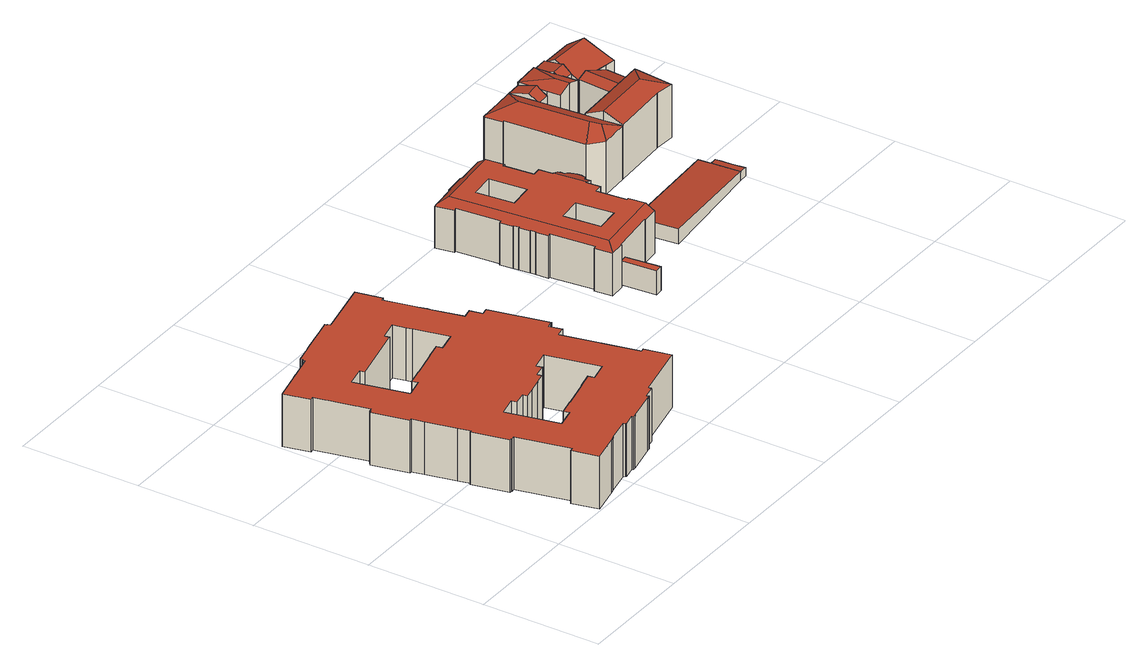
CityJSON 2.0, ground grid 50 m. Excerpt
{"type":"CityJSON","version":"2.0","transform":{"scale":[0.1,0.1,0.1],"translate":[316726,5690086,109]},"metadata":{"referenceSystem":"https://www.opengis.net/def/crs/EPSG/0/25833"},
"CityObjects":{
"building1":{"type":"Building","attributes":{"name":"Bundesverwaltungsgericht","Dachtyp_tdc":"tdcPolyFlatRoof","Gemeindeschluessel":14713000,"Dachneigung":0,"QualitaetDacherkennung":10,"Geometrietyp2DReferenz":"3000","function":"31001_3015","roofType":"1000","measuredHeight":22.49},"geometry":[{"type":"MultiSurface","lod":"2","boundaries":[[[0,1,2,3]],[[1,4,5,2]],[[4,6,7,5]],[[6,8,9,7]],[[10,11,12,13]],[[11,14,15,12]],[[14,16,17,15]],[[16,18,19,17]],[[18,20,21,19]],[[20,22,23,21]],[[22,24,25,23]],[[24,26,27,25]],[[26,28,29,27]],[[28,30,31,29]],[[30,32,33,31]],[[32,34,35,33]],[[34,36,37,35]],[[36,38,39,37]],[[38,40,41,39]],[[40,42,43,41]],[[42,44,45,43]],[[44,10,13,45]],[[8,46,47,9]],[[46,48,49,47]],[[48,50,51,49]],[[50,52,53,51]],[[52,54,55,53]],[[54,56,57,55]],[[56,58,59,57]],[[58,60,61,59]],[[60,62,63,61]],[[62,64,65,63]],[[64,66,67,65]],[[68,69,70,71]],[[69,72,73,70]],[[72,74,75,73]],[[74,76,77,75]],[[76,78,79,77]],[[78,80,81,79]],[[80,82,83,81]],[[82,84,85,83]],[[84,86,87,85]],[[86,88,89,87]],[[88,90,91,89]],[[90,92,93,91]],[[92,94,95,93]],[[94,96,97,95]],[[96,98,99,97]],[[98,100,101,99]],[[100,102,103,101]],[[102,104,105,103]],[[104,106,107,105]],[[106,108,109,107]],[[108,110,111,109]],[[110,68,71,111]],[[66,112,113,67]],[[112,114,115,113]],[[114,116,117,115]],[[116,118,119,117]],[[118,120,121,119]],[[120,122,123,121]],[[122,124,125,123]],[[124,126,127,125]],[[126,128,129,127]],[[128,130,131,129]],[[130,132,133,131]],[[132,134,135,133]],[[134,136,137,135]],[[136,138,139,137]],[[138,140,141,139]],[[140,142,143,141]],[[142,144,145,143]],[[144,146,147,145]],[[146,148,149,147]],[[148,150,151,149]],[[150,152,153,151]],[[152,154,155,153]],[[154,156,157,155]],[[156,158,159,157]],[[158,160,161,159]],[[160,162,163,161]],[[162,164,165,163]],[[164,166,167,165]],[[166,168,169,167]],[[168,170,171,169]],[[170,172,173,171]],[[172,174,175,173]],[[174,176,177,175]],[[176,178,179,177]],[[178,180,181,179]],[[180,182,183,181]],[[182,184,185,183]],[[184,186,187,185]],[[184,182,180,178,176,174,172,170,168,166,164,162,160,158,156,154,152,150,148,146,144,142,140,138,136,134,132,130,128,126,124,122,120,118,116,114,112,66,64,62,60,58,56,54,52,50,48,46,8,6,4,1,0,188,189,190,191,192,193,194,195,196,197,198,199,200,201,202,203,204,205,206,207,208,209,210,211,186],[68,110,108,106,104,102,100,98,96,94,92,90,88,86,84,82,80,78,76,74,72,69],[10,44,42,40,38,36,34,32,30,28,26,24,22,20,18,16,14,11]],[[187,212,213,214,215,216,217,218,219,220,221,222,223,224,225,226,227,228,229,230,231,232,233,234,235,3,2,5,7,9,47,49,51,53,55,57,59,61,63,65,67,113,115,117,119,121,123,125,127,129,131,133,135,137,139,141,143,145,147,149,151,153,155,157,159,161,163,165,167,169,171,173,175,177,179,181,183,185],[13,12,15,17,19,21,23,25,27,29,31,33,35,37,39,41,43,45],[71,70,73,75,77,79,81,83,85,87,89,91,93,95,97,99,101,103,105,107,109,111]],[[186,211,212,187]],[[211,210,213,212]],[[210,209,214,213]],[[209,208,215,214]],[[208,207,216,215]],[[207,206,217,216]],[[206,205,218,217]],[[205,204,219,218]],[[204,203,220,219]],[[203,202,221,220]],[[202,201,222,221]],[[201,200,223,222]],[[200,199,224,223]],[[199,198,225,224]],[[198,197,226,225]],[[197,196,227,226]],[[196,195,228,227]],[[195,194,229,228]],[[194,193,230,229]],[[193,192,231,230]],[[192,191,232,231]],[[191,190,233,232]],[[190,189,234,233]],[[189,188,235,234]],[[188,0,3,235]]],"semantics":{"surfaces":[{"type":"WallSurface"},{"type":"RoofSurface"},{"type":"GroundSurface"}],"values":[0,0,0,0,0,0,0,0,0,0,0,0,0,0,0,0,0,0,0,0,0,0,0,0,0,0,0,0,0,0,0,0,0,0,0,0,0,0,0,0,0,0,0,0,0,0,0,0,0,0,0,0,0,0,0,0,0,0,0,0,0,0,0,0,0,0,0,0,0,0,0,0,0,0,0,0,0,0,0,0,0,0,0,0,0,0,0,0,0,0,0,0,0,1,2,0,0,0,0,0,0,0,0,0,0,0,0,0,0,0,0,0,0,0,0,0,0,0,0,0]}}]},
"building2":{"type":"Building","attributes":{"Dachtyp_tdc":"tdcPolyFlatRoof","Gemeindeschluessel":14713000,"Dachneigung":0,"QualitaetDacherkennung":54,"Geometrietyp2DReferenz":"3000","function":"31001_9998","roofType":"1000","measuredHeight":10.36},"geometry":[{"type":"MultiSurface","lod":"2","boundaries":[[[236,237,238,239]],[[237,240,241,238]],[[240,242,243,241]],[[242,244,245,243]],[[244,236,239,245]],[[244,242,240,237,236]],[[239,238,241,243,245]]],"semantics":{"surfaces":[{"type":"WallSurface"},{"type":"RoofSurface"},{"type":"GroundSurface"}],"values":[0,0,0,0,0,1,2]}}]},
"building3":{"type":"Building","attributes":{"name":"Verfassungsgerichtshof des Freistaates Sachsen und Landgericht","Dachtyp_tdc":"tdcFreeFormRoof","Gemeindeschluessel":14713000,"Dachneigung":0,"QualitaetDacherkennung":21,"Geometrietyp2DReferenz":"3000","function":"31001_3015","roofType":"5000","measuredHeight":20.36},"geometry":[{"type":"MultiSurface","lod":"2","boundaries":[[[246,247,248,249]],[[247,250,251,248]],[[250,252,253,251]],[[252,254,255,253]],[[254,256,257,255]],[[258,259,260,261]],[[259,262,263,260]],[[262,264,265,263]],[[264,258,261,265]],[[256,266,267,257]],[[266,268,269,267]],[[268,270,271,269]],[[270,272,273,271]],[[272,274,275,273]],[[274,276,277,275]],[[276,278,279,277]],[[278,280,281,279]],[[280,282,283,281]],[[282,284,285,283]],[[284,286,287,285]],[[286,288,289,287]],[[288,290,291,289]],[[290,292,293,291]],[[292,294,295,293]],[[294,296,297,295]],[[296,298,299,297]],[[298,300,301,299]],[[300,302,303,301]],[[302,304,305,303]],[[304,306,307,305]],[[306,308,309,307]],[[308,310,311,309]],[[310,312,313,311]],[[312,314,315,313]],[[314,316,317,315]],[[316,318,319,317]],[[318,320,321,319]],[[320,322,323,321]],[[322,324,325,323]],[[324,326,327,325]],[[328,329,330,331]],[[329,332,333,330]],[[332,334,335,333]],[[334,328,331,335]],[[326,336,337,327]],[[336,338,339,337]],[[338,340,341,339]],[[340,342,343,341]],[[342,344,345,343]],[[344,346,347,345]],[[346,348,349,347]],[[348,350,351,349]],[[350,352,353,351]],[[352,354,355,353]],[[354,356,357,355]],[[356,358,359,357]],[[358,360,361,359]],[[360,362,363,361]],[[362,246,249,363]],[[364,365,276,274,272,270,268,366]],[[300,298,296,294,292,290,288,286,284,282,280,278,365,364,367,368,312,310,308,306,304,302]],[[369,322,320,318,316,314,368,367]],[[358,356,354,352,350,348,346,344,342,370,371,247,246,362,360]],[[250,371,370,340,338,336,326,324,369,367,364,366,266,256,254,252],[328,334,332,329],[258,264,262,259]],[[250,247,371]],[[314,312,368]],[[324,322,369]],[[342,340,370]],[[268,266,366]],[[278,276,365]],[[249,248,251,253,255,257,267,269,271,273,275,277,279,281,283,285,287,289,291,293,295,297,299,301,303,305,307,309,311,313,315,317,319,321,323,325,327,337,339,341,343,345,347,349,351,353,355,357,359,361,363],[261,260,263,265],[331,330,333,335]]],"semantics":{"surfaces":[{"type":"WallSurface"},{"type":"RoofSurface"},{"type":"GroundSurface"}],"values":[0,0,0,0,0,0,0,0,0,0,0,0,0,0,0,0,0,0,0,0,0,0,0,0,0,0,0,0,0,0,0,0,0,0,0,0,0,0,0,0,0,0,0,0,0,0,0,0,0,0,0,0,0,0,0,0,0,0,0,1,1,1,1,1,0,0,0,0,0,0,2]}}]},
"building4":{"type":"Building","attributes":{"Gemeindeschluessel":14713000,"Geometrietyp2DReferenz":"3000","function":"31001_2461","roofType":"9999"},"children":["building4-1","building4-2","building4-3"]},
"building4-1":{"type":"BuildingPart","attributes":{"Dachtyp_tdc":"tdcPolyFlatRoof","Dachneigung":5.25,"QualitaetDacherkennung":74,"Geometrietyp2DReferenz":"3000","roofType":"2100","measuredHeight":3.8},"parents":["building4"],"geometry":[{"type":"MultiSurface","lod":"2","boundaries":[[[372,373,374,375]],[[373,376,377,374]],[[376,378,379,377]],[[378,380,381,379]],[[382,372,375,383]],[[382,380,378,376,373,372]],[[375,374,377,379,381,383]],[[383,381,380,382]]],"semantics":{"surfaces":[{"type":"WallSurface"},{"type":"RoofSurface"},{"type":"GroundSurface"},{"type":"ClosureSurface"}],"values":[0,0,0,0,0,1,2,3]}}]},
"building4-2":{"type":"BuildingPart","attributes":{"Dachtyp_tdc":"tdcPolyFlatRoof","Dachneigung":2.95,"QualitaetDacherkennung":66,"Geometrietyp2DReferenz":"3000","roofType":"2100","measuredHeight":6.39},"parents":["building4"],"geometry":[{"type":"MultiSurface","lod":"2","boundaries":[[[384,385,386]],[[384,387,388,385]],[[387,389,382,383,388]],[[390,391,392,381,380]],[[391,393,394,392]],[[393,395,396,394]],[[395,397,398,396]],[[397,399,400,398]],[[399,401,402,403,400]],[[401,399,397,395,393,391,390,389,387,384,404]],[[405,385,388,383,381,392,394,396,398,400,403]],[[384,386,406,404]],[[386,385,405,406]],[[380,382,389,390]],[[380,381,383,382]],[[406,402,401,404]],[[406,405,403,402]]],"semantics":{"surfaces":[{"type":"WallSurface"},{"type":"RoofSurface"},{"type":"GroundSurface"},{"type":"ClosureSurface"}],"values":[0,0,0,0,0,0,0,0,0,1,2,0,3,0,3,0,3]}}]},
"building4-3":{"type":"BuildingPart","attributes":{"Dachtyp_tdc":"tdcPolyFlatRoof","Dachneigung":2.86,"QualitaetDacherkennung":75,"Geometrietyp2DReferenz":"3000","roofType":"2100","measuredHeight":5.62},"parents":["building4"],"geometry":[{"type":"MultiSurface","lod":"2","boundaries":[[[405,403,407,408,385]],[[402,409,407,403]],[[409,410,408,407]],[[410,386,385,408]],[[410,409,402,406,386]],[[405,385,386,406]],[[403,405,406,402]]],"semantics":{"surfaces":[{"type":"GroundSurface"},{"type":"WallSurface"},{"type":"RoofSurface"},{"type":"ClosureSurface"}],"values":[0,1,1,1,2,3,3]}}]},
"building5":{"type":"Building","attributes":{"Gemeindeschluessel":14713000,"Geometrietyp2DReferenz":"3000","function":"31001_9998","roofType":"9999"},"children":["building5-1","building5-2","building5-3","building5-4","building5-5","building5-6","building5-7"]},
"building5-1":{"type":"BuildingPart","attributes":{"Dachtyp_tdc":"tdcHipAndGableRoof","Dachneigung":23.7,"QualitaetDacherkennung":68,"Geometrietyp2DReferenz":"3000","roofType":"5000","measuredHeight":26.6},"parents":["building5"],"geometry":[{"type":"MultiSurface","lod":"2","boundaries":[[[411,412,413,414,415,416]],[[417,418,419,420,421]],[[418,422,423,419]],[[422,424,425,423]],[[424,426,427,425]],[[426,428,429,430,427]],[[422,418,417,431,432]],[[431,412,411,433,432]],[[433,428,426,424,422,432]],[[430,434,415,414,435,436,420,419,423,425,427]],[[437,429,428,433]],[[434,430,429,437]],[[411,416,437,433]],[[434,437,416,415]],[[431,438,439,413,412]],[[438,436,435,439]],[[439,435,414,413]],[[417,421,438,431]],[[436,438,421,420]]],"semantics":{"surfaces":[{"type":"WallSurface"},{"type":"RoofSurface"},{"type":"GroundSurface"},{"type":"ClosureSurface"}],"values":[0,0,0,0,0,0,1,1,1,2,0,3,0,3,0,3,3,0,3]}}]},
"building5-2":{"type":"BuildingPart","attributes":{"Dachtyp_tdc":"tdcGableRoof","Dachneigung":17.23,"QualitaetDacherkennung":46,"Geometrietyp2DReferenz":"3000","roofType":"3100","measuredHeight":25.13},"parents":["building5"],"geometry":[{"type":"MultiSurface","lod":"2","boundaries":[[[440,441,442,443]],[[444,445,446,447,448]],[[449,450,445,444]],[[440,443,447,446]],[[451,452,453,442,441,454,455]],[[449,456,451,455,457,450]],[[455,454,457]],[[457,454,441,440,450]],[[443,442,453,458]],[[452,451,456]],[[458,453,452,456,449]],[[450,440,446,445]],[[444,448,458,449]],[[448,447,443,458]]],"semantics":{"surfaces":[{"type":"WallSurface"},{"type":"GroundSurface"},{"type":"RoofSurface"},{"type":"ClosureSurface"}],"values":[0,1,0,0,2,2,0,3,0,0,3,3,3,3]}}]},
"building5-3":{"type":"BuildingPart","attributes":{"Dachtyp_tdc":"tdcFreeFormRoof","Dachneigung":12.55,"QualitaetDacherkennung":43,"Geometrietyp2DReferenz":"3000","roofType":"5000","measuredHeight":24.71},"parents":["building5"],"geometry":[{"type":"MultiSurface","lod":"2","boundaries":[[[459,460,461,462]],[[460,463,464,465,466,461]],[[467,468,469,470,471]],[[472,473,474,463,460,459,475,476]],[[476,477,478,468,467,479,472]],[[480,481,462,461,466,482,470,469]],[[483,473,472]],[[474,464,463]],[[482,466,465,484]],[[484,465,464,474,473,483]],[[479,483,472]],[[482,484,471,470]],[[467,471,484,483,479]],[[480,469,468,478]],[[485,477,476]],[[481,480,478,477,485]],[[475,485,476]],[[459,462,481,485,475]]],"semantics":{"surfaces":[{"type":"WallSurface"},{"type":"RoofSurface"},{"type":"GroundSurface"},{"type":"ClosureSurface"}],"values":[0,0,0,1,1,2,0,0,3,3,0,3,3,3,0,3,0,3]}}]},
"building5-4":{"type":"BuildingPart","attributes":{"Dachtyp_tdc":"tdcGableRoof","Dachneigung":24.35,"QualitaetDacherkennung":21,"Geometrietyp2DReferenz":"3000","roofType":"3100","measuredHeight":25.52},"parents":["building5"],"geometry":[{"type":"MultiSurface","lod":"2","boundaries":[[[486,471,470,487]],[[465,488,489,466]],[[488,490,491,489]],[[490,492,493,491]],[[492,494,495,496,493]],[[497,492,498,499,500,473,483,479,501,502,503,504]],[[464,474,500,499,505]],[[465,464,505,488]],[[488,505,499,498,490]],[[486,502,501,467,471]],[[490,498,492]],[[492,497,494]],[[496,506,487,470,482,466,489,491,493]],[[507,495,494]],[[506,496,495,507,508]],[[487,506,508,486]],[[466,482,484,465]],[[482,470,471,484]],[[500,474,473]],[[479,467,501]],[[473,474,464,465,484,483]],[[483,484,471,467,479]],[[507,494,497,504]],[[508,507,504,503]],[[486,508,503,502]]],"semantics":{"surfaces":[{"type":"WallSurface"},{"type":"RoofSurface"},{"type":"GroundSurface"},{"type":"ClosureSurface"}],"values":[0,0,0,0,0,1,1,0,0,0,0,0,2,0,3,3,3,3,0,0,3,3,0,3,3]}}]},
"building5-5":{"type":"BuildingPart","attributes":{"Dachtyp_tdc":"tdcHipAndGableRoof","Dachneigung":16.62,"QualitaetDacherkennung":47,"Geometrietyp2DReferenz":"3000","roofType":"5000","measuredHeight":25.99},"parents":["building5"],"geometry":[{"type":"MultiSurface","lod":"2","boundaries":[[[509,510,511,512]],[[510,513,514,511]],[[513,515,449,444,514]],[[516,517,518,447,443]],[[517,519,459,462,518]],[[520,509,512,469,468]],[[519,517,516,521,522]],[[521,452,456,515,513,510,522]],[[510,509,520,523,477,485,475,519,522]],[[512,511,514,444,448,447,518,462,481,480,469]],[[453,452,521]],[[456,449,515]],[[458,449,456,452,453]],[[448,444,449,458]],[[516,443,458,453,521]],[[448,458,443,447]],[[523,478,477]],[[475,459,519]],[[478,480,481,485,477]],[[485,481,462,459,475]],[[520,468,478,523]],[[468,469,480,478]]],"semantics":{"surfaces":[{"type":"WallSurface"},{"type":"RoofSurface"},{"type":"GroundSurface"},{"type":"ClosureSurface"}],"values":[0,0,0,0,0,0,1,1,1,2,0,0,3,3,0,3,0,0,3,3,0,3]}}]},
"building5-6":{"type":"BuildingPart","attributes":{"Dachtyp_tdc":"tdcGableRoof","Dachneigung":23.54,"QualitaetDacherkennung":81,"Geometrietyp2DReferenz":"3000","roofType":"3100","measuredHeight":23.05},"parents":["building5"],"geometry":[{"type":"MultiSurface","lod":"2","boundaries":[[[495,421,420,496]],[[413,524,502,486,487,414]],[[439,438,421,495,507,504,525]],[[525,524,413,439]],[[506,496,420,436,435,414,487]],[[504,503,525]],[[495,496,506,508,507]],[[507,508,503,504]],[[435,436,438,439]],[[436,420,421,438]],[[413,414,435,439]],[[503,502,524,525]],[[487,486,508,506]],[[486,502,503,508]]],"semantics":{"surfaces":[{"type":"WallSurface"},{"type":"RoofSurface"},{"type":"GroundSurface"},{"type":"ClosureSurface"}],"values":[0,0,1,1,2,0,3,3,3,3,3,0,3,3]}}]},
"building5-7":{"type":"BuildingPart","attributes":{"Dachtyp_tdc":"tdcFreeFormRoof","Dachneigung":23.78,"QualitaetDacherkennung":11,"Geometrietyp2DReferenz":"3000","roofType":"5000","measuredHeight":26.61},"parents":["building5"],"geometry":[{"type":"MultiSurface","lod":"2","boundaries":[[[526,527,528]],[[527,529,530,528]],[[529,531,532,530]],[[531,533,446,532]],[[533,441,440,446]],[[534,535,536,445,450]],[[533,531,529,537]],[[529,527,526,538,539,540,541,537]],[[540,542,543,541]],[[542,544,543]],[[544,429,437,416,545,535,534,457,454,533,537,541,543]],[[536,546,415,434,430,547,548,549,550,551,528,530,532,446,445]],[[535,545,546,536]],[[545,416,415,546]],[[429,544,547,430]],[[544,542,548,547]],[[542,540,549,548]],[[540,539,550,549]],[[539,538,551,550]],[[538,526,528,551]],[[450,457,534]],[[454,441,533]],[[450,440,441,454,457]],[[445,446,440,450]],[[430,434,437,429]],[[434,415,416,437]]],"semantics":{"surfaces":[{"type":"WallSurface"},{"type":"RoofSurface"},{"type":"GroundSurface"},{"type":"ClosureSurface"}],"values":[0,0,0,0,0,0,1,1,1,1,1,2,0,0,0,0,0,0,0,0,0,0,3,3,3,3]}}]}
},
"vertices":[
[780,1123,237],[783,1110,237],[783,1110,12],[780,1123,12],[789,1086,237],[789,1086,12],[791,1075,237],[791,1075,12],[821,942,237],[821,942,12],[674,909,237],[642,1052,237],[642,1052,12],[674,909,12],[636,1077,237],[636,1077,12],[624,1130,237],[624,1130,12],[546,1112,237],[546,1112,12],[550,1092,237],[550,1092,12],[298,1035,237],[298,1035,12],[293,1055,237],[293,1055,12],[215,1038,237],[215,1038,12],[265,816,237],[265,816,12],[343,834,237],[343,834,12],[338,859,237],[338,859,12],[405,874,237],[405,874,12],[405,873,237],[405,873,12],[522,900,237],[522,900,12],[522,901,237],[522,901,12],[589,916,237],[589,916,12],[595,891,237],[595,891,12],[861,951,237],[861,951,12],[873,898,237],[873,898,12],[895,903,237],[895,903,12],[899,904,237],[899,904,12],[902,904,237],[902,904,12],[957,656,237],[957,656,12],[955,656,237],[955,656,12],[951,655,237],[951,655,12],[929,650,237],[929,650,12],[941,597,237],[941,597,12],[901,588,237],[901,588,12],[753,556,237],[675,538,237],[675,538,12],[753,556,12],[680,514,237],[680,514,12],[627,502,237],[627,502,12],[631,483,237],[631,483,12],[586,473,237],[586,473,12],[528,460,237],[528,460,12],[484,450,237],[484,450,12],[480,469,237],[480,469,12],[428,458,237],[428,458,12],[422,481,237],[422,481,12],[344,463,237],[344,463,12],[393,242,237],[393,242,12],[471,259,237],[471,259,12],[466,284,237],[466,284,12],[534,300,237],[534,300,12],[535,298,237],[535,298,12],[651,325,237],[651,325,12],[651,326,237],[651,326,12],[719,342,237],[719,342,12],[725,317,237],[725,317,12],[803,335,237],[803,335,12],[931,455,237],[931,455,12],[941,406,237],[941,406,12],[971,274,237],[971,274,12],[986,277,237],[986,277,12],[1010,166,237],[1010,166,12],[774,114,237],[774,114,12],[775,104,237],[775,104,12],[772,103,237],[772,103,12],[772,100,237],[772,100,12],[723,89,237],[723,89,12],[724,80,237],[724,80,12],[711,77,237],[711,77,12],[587,50,237],[587,50,12],[573,47,237],[573,47,12],[571,55,237],[571,55,12],[520,44,237],[520,44,12],[519,47,237],[519,47,12],[516,46,237],[516,46,12],[513,55,237],[513,55,12],[416,34,237],[416,34,12],[397,29,237],[397,29,12],[278,3,237],[278,3,12],[253,112,237],[253,112,12],[268,116,237],[268,116,12],[219,337,237],[219,337,12],[204,334,237],[204,334,12],[203,337,237],[203,337,12],[194,337,237],[194,337,12],[161,488,237],[161,488,12],[168,490,237],[168,490,12],[157,541,237],[157,541,12],[129,666,237],[129,666,12],[118,717,237],[118,717,12],[109,716,237],[109,716,12],[75,868,237],[75,868,12],[84,870,237],[84,870,12],[83,874,237],[83,874,12],[98,878,237],[98,878,12],[750,1257,237],[762,1260,237],[740,1369,237],[503,1318,237],[499,1330,237],[495,1330,237],[493,1338,237],[422,1322,237],[402,1318,237],[339,1304,237],[317,1299,237],[314,1298,237],[245,1282,237],[247,1273,237],[242,1271,237],[243,1268,237],[245,1260,237],[151,1238,237],[147,1237,237],[128,1233,237],[124,1232,237],[8,1205,237],[33,1095,237],[48,1099,237],[48,1099,12],[33,1095,12],[8,1205,12],[124,1232,12],[128,1233,12],[147,1237,12],[151,1238,12],[245,1260,12],[243,1268,12],[242,1271,12],[247,1273,12],[245,1282,12],[314,1298,12],[317,1299,12],[339,1304,12],[402,1318,12],[422,1322,12],[493,1338,12],[495,1330,12],[499,1330,12],[503,1318,12],[740,1369,12],[762,1260,12],[750,1257,12],
[1614,783,117],[1645,786,117],[1645,786,14],[1614,783,14],[1660,640,117],[1660,640,14],[1627,637,117],[1627,637,14],[1614,780,117],[1614,780,14],
[1906,1132,198],[1908,1108,198],[1908,1108,5],[1906,1132,5],[1874,1104,209],[1874,1104,5],[1879,1046,209],[1879,1046,5],[1844,1042,209],[1844,1042,5],[1857,916,209],[1857,916,5],[1752,904,209],[1735,1059,209],[1735,1059,5],[1752,904,5],[1634,1048,209],[1634,1048,5],[1650,893,209],[1650,893,5],[1865,917,209],[1865,917,5],[1876,809,186],[1876,809,5],[1805,801,186],[1805,801,5],[1804,804,188],[1804,804,5],[1614,783,187],[1614,783,5],[1614,780,185],[1614,780,5],[1547,775,186],[1547,775,5],[1539,851,186],[1539,851,5],[1547,852,190],[1547,852,5],[1528,1037,190],[1528,1037,5],[1520,1037,186],[1520,1037,5],[1515,1090,186],[1515,1090,5],[1517,1090,187],[1517,1090,5],[1515,1112,187],[1515,1112,5],[1513,1112,186],[1513,1112,5],[1508,1158,185],[1508,1158,5],[1511,1159,187],[1511,1159,5],[1508,1182,187],[1508,1182,5],[1506,1182,185],[1506,1182,5],[1500,1236,185],[1500,1236,5],[1507,1237,190],[1507,1237,5],[1489,1421,189],[1489,1421,5],[1481,1420,185],[1481,1420,5],[1470,1498,183],[1470,1498,5],[1592,1510,187],[1592,1510,5],[1591,1517,183],[1591,1517,5],[1682,1526,183],[1682,1526,5],[1683,1517,189],[1683,1517,5],[1804,1529,189],[1804,1529,5],[1815,1421,209],[1815,1421,5],[1806,1420,209],[1806,1420,5],[1699,1413,209],[1597,1403,209],[1597,1403,5],[1699,1413,5],[1613,1246,209],[1613,1246,5],[1715,1257,209],[1715,1257,5],[1818,1295,209],[1818,1295,5],[1854,1298,209],[1854,1298,5],[1860,1240,209],[1860,1240,5],[1894,1242,197],[1894,1242,5],[1895,1233,197],[1895,1233,5],[1899,1234,196],[1899,1234,5],[1901,1217,196],[1901,1217,5],[1914,1214,192],[1914,1214,5],[1925,1207,188],[1925,1207,5],[1933,1197,185],[1933,1197,5],[1938,1185,184],[1938,1185,5],[1939,1168,185],[1939,1168,5],[1933,1151,187],[1933,1151,5],[1921,1139,192],[1921,1139,5],[1584,815,209],[1548,775,187],[1873,845,209],[1519,1467,209],[1477,1498,187],[1807,1498,209],[1862,1240,209],[1878,1104,209],
[2491,947,42],[2493,921,42],[2493,921,7],[2491,947,7],[2496,881,42],[2496,881,7],[2502,823,42],[2502,823,7],[2466,820,45],[2466,820,7],[2454,943,45],[2454,943,7],
[2061,956,66],[2061,956,7],[2061,956,60],[2449,995,46],[2449,995,7],[2454,943,46],[2466,820,46],[1975,770,71],[1975,770,7],[1960,898,71],[1960,898,7],[1959,900,71],[1959,900,7],[1961,900,71],[1961,900,7],[1957,945,71],[1957,945,7],[1986,949,69],[1986,949,63],[1986,949,7],[1986,948,69],[1986,948,7],[1986,948,63],
[1983,984,7],[2058,991,7],[1983,984,63],[2058,991,60],
[2211,1330,252],[2414,1341,251],[2414,1341,230],[2414,1341,20],[2211,1330,20],[2211,1330,247],[2574,1350,249],[2574,1344,248],[2574,1344,20],[2574,1350,20],[2574,1350,198],[2559,1181,247],[2559,1181,20],[2474,1187,252],[2474,1187,20],[2470,1187,252],[2470,1187,20],[2224,1173,250],[2224,1173,247],[2224,1173,20],[2570,1350,250],[2474,1264,286],[2217,1253,286],[2217,1253,20],[2454,1343,20],[2570,1350,20],[2217,1253,247],[2570,1350,200],[2454,1343,250],
[2184,1644,240],[2184,1644,246],[2247,1647,246],[2247,1647,240],[2253,1523,20],[2195,1520,20],[2184,1644,20],[2247,1647,20],[2248,1646,20],[2253,1523,240],[2195,1520,240],[2251,1567,271],[2250,1598,261],[2248,1646,246],[2184,1641,247],[2191,1563,271],[2252,1553,261],[2194,1529,247],[2248,1646,240],
[2364,1653,248],[2366,1654,248],[2366,1654,20],[2364,1653,20],[2441,1659,248],[2441,1659,238],[2441,1659,218],[2441,1659,20],[2430,1534,240],[2374,1531,241],[2374,1531,20],[2430,1534,20],[2430,1534,218],[2434,1572,267],[2434,1583,264],[2439,1639,252],[2368,1597,260],[2370,1568,267],[2371,1559,260],[2373,1531,241],[2431,1541,245],[2373,1531,20],[2370,1568,20],[2434,1572,20],[2434,1572,260],[2434,1572,218],[2370,1568,260],
[2427,1498,218],[2427,1498,20],[2611,1669,218],[2611,1669,20],[2620,1512,218],[2620,1512,20],[2623,1473,218],[2623,1473,20],[2578,1479,218],[2578,1479,201],[2578,1479,20],[2578,1479,220],[2620,1512,236],[2615,1599,275],[2436,1606,275],[2430,1534,242],[2427,1498,226],[2465,1493,224],[2530,1485,222],[2611,1669,226],[2465,1493,20],[2538,1484,218],[2465,1493,218],
[2377,1471,260],[2319,1468,280],[2319,1468,20],[2377,1471,20],[2256,1465,261],[2256,1465,20],[2253,1523,261],[2247,1647,261],[2249,1646,261],[2249,1646,20],[2364,1653,261],[2374,1531,260],[2248,1646,261],[2315,1531,280],[2373,1531,260],
[2427,1498,230],[2465,1493,250],
[2002,1633,244],[2002,1633,245],[2002,1633,20],[2007,1633,247],[2007,1633,20],[2105,1639,247],[2105,1639,20],[2184,1644,247],[2195,1520,247],[2199,1461,247],[2199,1461,20],[2103,1550,286],[2010,1555,245],[2013,1555,247],[2043,1215,247],[2128,1258,286],[2100,1166,247],[2148,1219,278],[2220,1173,249],[2205,1392,247],[2205,1392,20],[2220,1173,20],[2100,1166,20],[2043,1215,20],[2013,1555,20],[2010,1555,20]
]}
